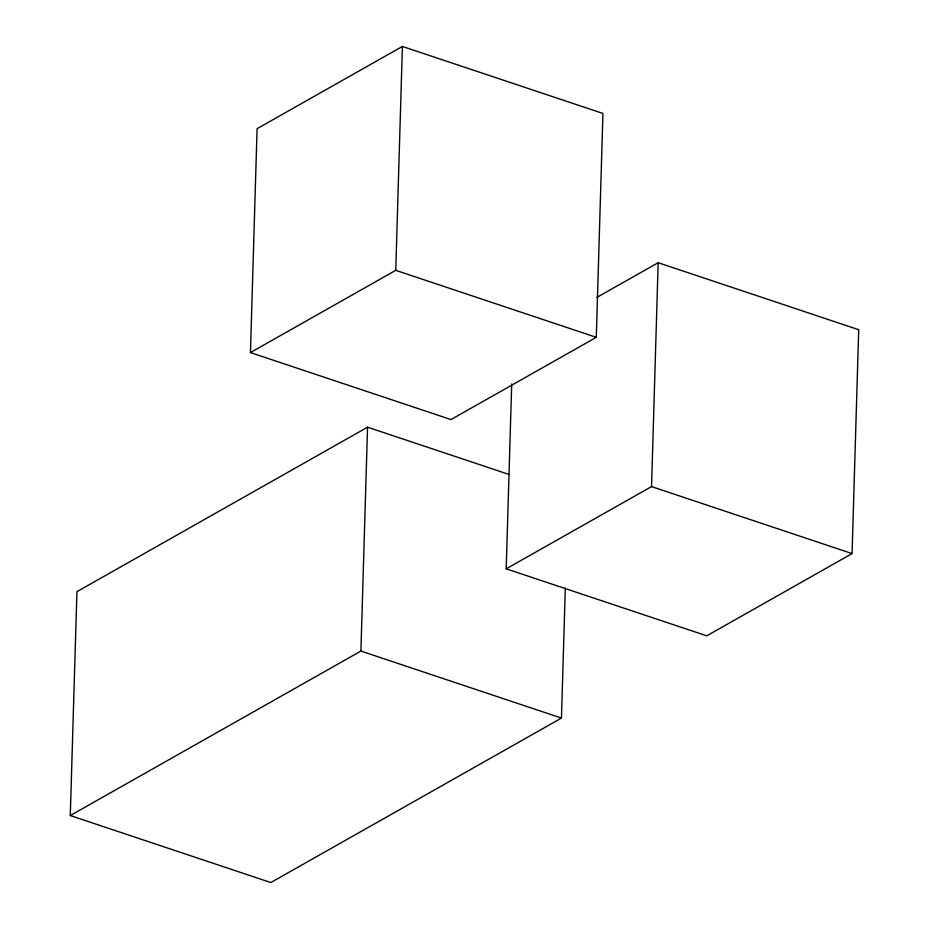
<?xml version="1.0" encoding="UTF-8"?>
<svg xmlns="http://www.w3.org/2000/svg" width="929" height="929" viewBox="0 0 929 929"><rect width="100%" height="100%" fill="white"/><g stroke="black" fill="none" stroke-linecap="round" stroke-linejoin="round"><path stroke-width="1.39" d="M565.308 588.08L561.453 718.071L270.827 882.55L70.29 815.546L76.933 591.668L367.547 427.189L509.034 474.452M250.447 352.567L257.089 128.69L402.396 46.45L602.944 113.454L596.29 337.332L450.983 419.571L250.447 352.567L395.754 270.327L596.29 337.332M70.29 815.546L360.905 651.066L367.547 427.189M395.754 270.327L402.396 46.45M596.79 297.443L658.173 262.71L858.71 329.714L852.067 553.591L706.76 635.831L506.212 568.827L511.705 383.944M506.212 568.827L651.531 486.587L658.173 262.71M651.531 486.587L852.067 553.591M360.905 651.066L561.453 718.071"/></g></svg>
